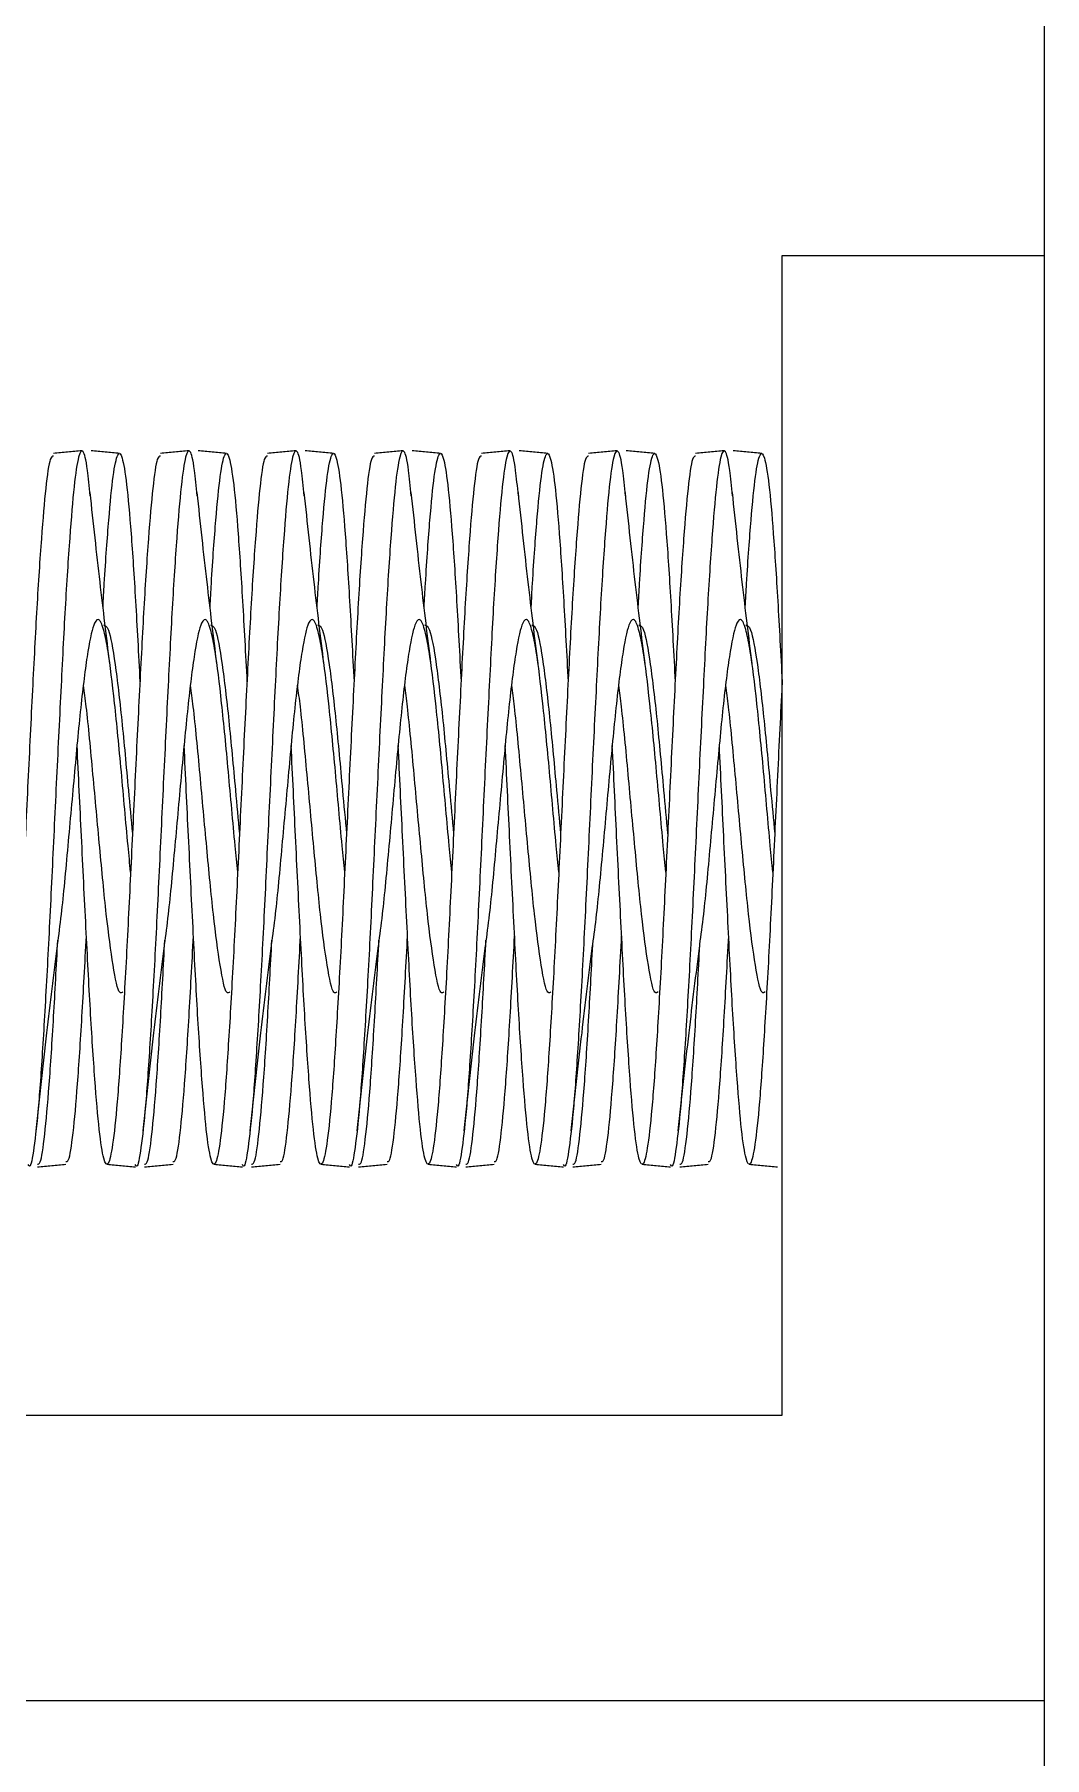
# Model space of a CAD drawing. Header units: millimetres. Extents: x 17243 to 30056, y 9468 to 18529.
# Drawn here: x 23837.48 to 23865.79, y 14753.01 to 14801.31 of the extents above; entities that cross this region are included whole.
import ezdxf

# ---------------------------------------------------------------- set-up
doc = ezdxf.new("R2010")
doc.units = ezdxf.units.MM
doc.layers.get('0').update_dxf_attribs({"lineweight": 18})

msp = doc.modelspace()

# ---------------------------------------------------------------- linework, layer by layer
at = {"color": 7, "linetype": 'Continuous', "lineweight": 25}
for p, q in [((23865.788, 14696.605), (23865.788, 15021.605)), ((23858.43, 14795.105), (23858.43, 14762.605)), ((23865.788, 14795.105), (23858.43, 14795.105)), ((23858.43, 14762.605), (23825.93, 14762.605)), ((23865.788, 14754.605), (23809.288, 14754.605))]:
    msp.add_line(p, q, dxfattribs=at)
for points, knots in [([(23838.009, 14789.493), (23837.98, 14789.488), (23837.909, 14789.477), (23837.796, 14788.678), (23837.674, 14787.261), (23837.545, 14785.303), (23837.424, 14782.956), (23837.296, 14780.385), (23837.172, 14777.757), (23837.048, 14775.255), (23836.92, 14773.053), (23836.8, 14771.293), (23836.67, 14770.104), (23836.549, 14769.559), (23836.422, 14769.699), (23836.296, 14770.516), (23836.174, 14771.952), (23836.045, 14773.906), (23835.924, 14776.252), (23835.797, 14778.812), (23835.715, 14780.531), (23835.675, 14781.378)], [0, 0, 0, 0, 1.181643, 2.88605, 4.576918, 6.288392, 7.975981, 9.685093, 11.382493, 13.079892, 14.789005, 16.476593, 18.188067, 19.878935, 21.583343, 23.287751, 24.978618, 26.690092, 28.377681, 30.086793, 31.749692, 31.749692, 31.749692, 31.749692]), ([(23839.042, 14788.38), (23839.016, 14788.638), (23838.948, 14789.32), (23838.843, 14789.714), (23838.716, 14789.578), (23838.59, 14788.734), (23838.468, 14787.275), (23838.339, 14785.296), (23838.219, 14782.923), (23838.09, 14780.329), (23837.966, 14777.682), (23837.842, 14775.165), (23837.714, 14772.959), (23837.594, 14771.187), (23837.464, 14770.044), (23837.372, 14769.522), (23837.318, 14769.617), (23837.306, 14769.638)], [0, 0, 0, 0, 0.939079, 2.477161, 4.027558, 5.577955, 7.116036, 8.672861, 10.207959, 11.762635, 13.306658, 14.850681, 16.405357, 17.940455, 19.497279, 21.035361, 21.477662, 21.477662, 21.477662, 21.477662]), ([(23838.807, 14789.641), (23838.674, 14789.628), (23838.408, 14789.603), (23838.143, 14789.578), (23838.01, 14789.566)], [0, 0, 0, 0, 0.4002813, 0.8005552, 0.8005552, 0.8005552, 0.8005552]), ([(23841.009, 14789.493), (23840.98, 14789.488), (23840.909, 14789.477), (23840.796, 14788.678), (23840.674, 14787.261), (23840.545, 14785.303), (23840.424, 14782.956), (23840.296, 14780.385), (23840.172, 14777.757), (23840.048, 14775.255), (23839.92, 14773.053), (23839.8, 14771.293), (23839.67, 14770.104), (23839.549, 14769.559), (23839.422, 14769.699), (23839.296, 14770.516), (23839.174, 14771.952), (23839.045, 14773.906), (23838.924, 14776.252), (23838.797, 14778.812), (23838.715, 14780.531), (23838.675, 14781.378)], [0, 0, 0, 0, 1.181643, 2.88605, 4.576918, 6.288392, 7.975981, 9.685093, 11.382493, 13.079892, 14.789005, 16.476593, 18.188067, 19.878935, 21.583343, 23.287751, 24.978618, 26.690092, 28.377681, 30.086793, 31.749692, 31.749692, 31.749692, 31.749692]), ([(23839.863, 14789.565), (23839.73, 14789.578), (23839.465, 14789.603), (23839.199, 14789.628), (23839.066, 14789.641)], [0, 0, 0, 0, 0.4002558, 0.8005219, 0.8005219, 0.8005219, 0.8005219]), ([(23839.401, 14785.266), (23839.413, 14785.485), (23839.467, 14786.456), (23839.564, 14787.767), (23839.685, 14789.034), (23839.815, 14789.628), (23839.935, 14789.548), (23840.064, 14788.79), (23840.187, 14787.4), (23840.311, 14785.51), (23840.395, 14783.944), (23840.436, 14783.166)], [0, 0, 0, 0, 0.380645, 1.687223, 2.983422, 4.295417, 5.589102, 6.899287, 8.200493, 9.5017, 10.785193, 10.785193, 10.785193, 10.785193]), ([(23842.042, 14788.38), (23842.016, 14788.638), (23841.948, 14789.32), (23841.843, 14789.714), (23841.716, 14789.578), (23841.59, 14788.734), (23841.468, 14787.275), (23841.339, 14785.296), (23841.219, 14782.923), (23841.09, 14780.329), (23840.966, 14777.682), (23840.842, 14775.165), (23840.714, 14772.959), (23840.594, 14771.187), (23840.464, 14770.044), (23840.372, 14769.522), (23840.318, 14769.617), (23840.306, 14769.638)], [0, 0, 0, 0, 0.939079, 2.477161, 4.027558, 5.577955, 7.116036, 8.672861, 10.207959, 11.762635, 13.306658, 14.850681, 16.405357, 17.940455, 19.497279, 21.035361, 21.477662, 21.477662, 21.477662, 21.477662]), ([(23841.807, 14789.641), (23841.674, 14789.628), (23841.408, 14789.603), (23841.143, 14789.578), (23841.01, 14789.566)], [0, 0, 0, 0, 0.4002813, 0.8005552, 0.8005552, 0.8005552, 0.8005552]), ([(23844.009, 14789.493), (23843.98, 14789.488), (23843.909, 14789.477), (23843.796, 14788.678), (23843.674, 14787.261), (23843.545, 14785.303), (23843.424, 14782.956), (23843.296, 14780.385), (23843.172, 14777.757), (23843.048, 14775.255), (23842.92, 14773.053), (23842.8, 14771.293), (23842.67, 14770.104), (23842.549, 14769.559), (23842.422, 14769.699), (23842.296, 14770.516), (23842.174, 14771.952), (23842.045, 14773.906), (23841.924, 14776.252), (23841.797, 14778.812), (23841.715, 14780.531), (23841.675, 14781.378)], [0, 0, 0, 0, 1.181643, 2.88605, 4.576918, 6.288392, 7.975981, 9.685093, 11.382493, 13.079892, 14.789005, 16.476593, 18.188067, 19.878935, 21.583343, 23.287751, 24.978618, 26.690092, 28.377681, 30.086793, 31.749692, 31.749692, 31.749692, 31.749692]), ([(23842.863, 14789.565), (23842.73, 14789.578), (23842.465, 14789.603), (23842.199, 14789.628), (23842.066, 14789.641)], [0, 0, 0, 0, 0.4002558, 0.8005219, 0.8005219, 0.8005219, 0.8005219]), ([(23842.401, 14785.266), (23842.413, 14785.485), (23842.467, 14786.456), (23842.564, 14787.767), (23842.685, 14789.034), (23842.815, 14789.628), (23842.935, 14789.548), (23843.064, 14788.79), (23843.187, 14787.4), (23843.311, 14785.51), (23843.395, 14783.944), (23843.436, 14783.166)], [0, 0, 0, 0, 0.380645, 1.687223, 2.983422, 4.295417, 5.589102, 6.899287, 8.200493, 9.5017, 10.785193, 10.785193, 10.785193, 10.785193]), ([(23845.042, 14788.38), (23845.016, 14788.638), (23844.948, 14789.32), (23844.843, 14789.714), (23844.716, 14789.578), (23844.59, 14788.734), (23844.468, 14787.275), (23844.339, 14785.296), (23844.219, 14782.923), (23844.09, 14780.329), (23843.966, 14777.682), (23843.842, 14775.165), (23843.714, 14772.959), (23843.594, 14771.187), (23843.464, 14770.044), (23843.372, 14769.522), (23843.318, 14769.617), (23843.306, 14769.638)], [0, 0, 0, 0, 0.939079, 2.477161, 4.027558, 5.577955, 7.116036, 8.672861, 10.207959, 11.762635, 13.306658, 14.850681, 16.405357, 17.940455, 19.497279, 21.035361, 21.477662, 21.477662, 21.477662, 21.477662]), ([(23844.807, 14789.641), (23844.674, 14789.628), (23844.408, 14789.603), (23844.143, 14789.578), (23844.01, 14789.566)], [0, 0, 0, 0, 0.4002813, 0.8005552, 0.8005552, 0.8005552, 0.8005552]), ([(23847.009, 14789.493), (23846.98, 14789.488), (23846.909, 14789.477), (23846.796, 14788.678), (23846.674, 14787.261), (23846.545, 14785.303), (23846.424, 14782.956), (23846.296, 14780.385), (23846.172, 14777.757), (23846.048, 14775.255), (23845.92, 14773.053), (23845.8, 14771.293), (23845.67, 14770.104), (23845.549, 14769.559), (23845.422, 14769.699), (23845.296, 14770.516), (23845.174, 14771.952), (23845.045, 14773.906), (23844.924, 14776.252), (23844.797, 14778.812), (23844.715, 14780.531), (23844.675, 14781.378)], [0, 0, 0, 0, 1.181643, 2.88605, 4.576918, 6.288392, 7.975981, 9.685093, 11.382493, 13.079892, 14.789005, 16.476593, 18.188067, 19.878935, 21.583343, 23.287751, 24.978618, 26.690092, 28.377681, 30.086793, 31.749692, 31.749692, 31.749692, 31.749692]), ([(23845.863, 14789.565), (23845.73, 14789.578), (23845.465, 14789.603), (23845.199, 14789.628), (23845.066, 14789.641)], [0, 0, 0, 0, 0.4002558, 0.8005219, 0.8005219, 0.8005219, 0.8005219]), ([(23845.401, 14785.266), (23845.413, 14785.485), (23845.467, 14786.456), (23845.564, 14787.767), (23845.685, 14789.034), (23845.815, 14789.628), (23845.935, 14789.548), (23846.064, 14788.79), (23846.187, 14787.4), (23846.311, 14785.51), (23846.395, 14783.944), (23846.436, 14783.166)], [0, 0, 0, 0, 0.380645, 1.687223, 2.983422, 4.295417, 5.589102, 6.899287, 8.200493, 9.5017, 10.785193, 10.785193, 10.785193, 10.785193]), ([(23848.042, 14788.38), (23848.016, 14788.638), (23847.948, 14789.32), (23847.843, 14789.714), (23847.716, 14789.578), (23847.59, 14788.734), (23847.468, 14787.275), (23847.339, 14785.296), (23847.219, 14782.923), (23847.09, 14780.329), (23846.966, 14777.682), (23846.842, 14775.165), (23846.714, 14772.959), (23846.594, 14771.187), (23846.464, 14770.044), (23846.372, 14769.522), (23846.318, 14769.617), (23846.306, 14769.638)], [0, 0, 0, 0, 0.939079, 2.477161, 4.027558, 5.577955, 7.116036, 8.672861, 10.207959, 11.762635, 13.306658, 14.850681, 16.405357, 17.940455, 19.497279, 21.035361, 21.477662, 21.477662, 21.477662, 21.477662]), ([(23847.807, 14789.641), (23847.674, 14789.628), (23847.408, 14789.603), (23847.143, 14789.578), (23847.01, 14789.566)], [0, 0, 0, 0, 0.4002813, 0.8005552, 0.8005552, 0.8005552, 0.8005552]), ([(23850.009, 14789.493), (23849.98, 14789.488), (23849.909, 14789.477), (23849.796, 14788.678), (23849.674, 14787.261), (23849.545, 14785.303), (23849.424, 14782.956), (23849.296, 14780.385), (23849.172, 14777.757), (23849.048, 14775.255), (23848.92, 14773.053), (23848.8, 14771.293), (23848.67, 14770.104), (23848.549, 14769.559), (23848.422, 14769.699), (23848.296, 14770.516), (23848.174, 14771.952), (23848.045, 14773.906), (23847.924, 14776.252), (23847.797, 14778.812), (23847.715, 14780.531), (23847.675, 14781.378)], [0, 0, 0, 0, 1.181643, 2.88605, 4.576918, 6.288392, 7.975981, 9.685093, 11.382493, 13.079892, 14.789005, 16.476593, 18.188067, 19.878935, 21.583343, 23.287751, 24.978618, 26.690092, 28.377681, 30.086793, 31.749692, 31.749692, 31.749692, 31.749692]), ([(23848.863, 14789.565), (23848.73, 14789.578), (23848.465, 14789.603), (23848.199, 14789.628), (23848.066, 14789.641)], [0, 0, 0, 0, 0.4002558, 0.8005219, 0.8005219, 0.8005219, 0.8005219]), ([(23848.401, 14785.266), (23848.413, 14785.485), (23848.467, 14786.456), (23848.564, 14787.767), (23848.685, 14789.034), (23848.815, 14789.628), (23848.935, 14789.548), (23849.064, 14788.79), (23849.187, 14787.4), (23849.311, 14785.51), (23849.395, 14783.944), (23849.436, 14783.166)], [0, 0, 0, 0, 0.380645, 1.687223, 2.983422, 4.295417, 5.589102, 6.899287, 8.200493, 9.5017, 10.785193, 10.785193, 10.785193, 10.785193]), ([(23851.042, 14788.38), (23851.016, 14788.638), (23850.948, 14789.32), (23850.843, 14789.714), (23850.716, 14789.578), (23850.59, 14788.734), (23850.468, 14787.275), (23850.339, 14785.296), (23850.219, 14782.923), (23850.09, 14780.329), (23849.966, 14777.682), (23849.842, 14775.165), (23849.714, 14772.959), (23849.594, 14771.187), (23849.464, 14770.044), (23849.372, 14769.522), (23849.318, 14769.617), (23849.306, 14769.638)], [0, 0, 0, 0, 0.939079, 2.477161, 4.027558, 5.577955, 7.116036, 8.672861, 10.207959, 11.762635, 13.306658, 14.850681, 16.405357, 17.940455, 19.497279, 21.035361, 21.477662, 21.477662, 21.477662, 21.477662]), ([(23850.807, 14789.641), (23850.674, 14789.628), (23850.408, 14789.603), (23850.143, 14789.578), (23850.01, 14789.566)], [0, 0, 0, 0, 0.4002813, 0.8005552, 0.8005552, 0.8005552, 0.8005552]), ([(23853.009, 14789.493), (23852.98, 14789.488), (23852.909, 14789.477), (23852.796, 14788.678), (23852.674, 14787.261), (23852.545, 14785.303), (23852.424, 14782.956), (23852.296, 14780.385), (23852.172, 14777.757), (23852.048, 14775.255), (23851.92, 14773.053), (23851.8, 14771.293), (23851.67, 14770.104), (23851.549, 14769.559), (23851.422, 14769.699), (23851.296, 14770.516), (23851.174, 14771.952), (23851.045, 14773.906), (23850.924, 14776.252), (23850.797, 14778.812), (23850.715, 14780.531), (23850.675, 14781.378)], [0, 0, 0, 0, 1.181643, 2.88605, 4.576918, 6.288392, 7.975981, 9.685093, 11.382493, 13.079892, 14.789005, 16.476593, 18.188067, 19.878935, 21.583343, 23.287751, 24.978618, 26.690092, 28.377681, 30.086793, 31.749692, 31.749692, 31.749692, 31.749692]), ([(23851.863, 14789.565), (23851.73, 14789.578), (23851.465, 14789.603), (23851.199, 14789.628), (23851.066, 14789.641)], [0, 0, 0, 0, 0.4002558, 0.8005219, 0.8005219, 0.8005219, 0.8005219]), ([(23851.401, 14785.266), (23851.413, 14785.485), (23851.467, 14786.456), (23851.564, 14787.767), (23851.685, 14789.034), (23851.815, 14789.628), (23851.935, 14789.548), (23852.064, 14788.79), (23852.187, 14787.4), (23852.311, 14785.51), (23852.395, 14783.944), (23852.436, 14783.166)], [0, 0, 0, 0, 0.380645, 1.687223, 2.983422, 4.295417, 5.589102, 6.899287, 8.200493, 9.5017, 10.785193, 10.785193, 10.785193, 10.785193]), ([(23854.042, 14788.38), (23854.016, 14788.638), (23853.948, 14789.32), (23853.843, 14789.714), (23853.716, 14789.578), (23853.59, 14788.734), (23853.468, 14787.275), (23853.339, 14785.296), (23853.219, 14782.923), (23853.09, 14780.329), (23852.966, 14777.682), (23852.842, 14775.165), (23852.714, 14772.959), (23852.594, 14771.187), (23852.464, 14770.044), (23852.372, 14769.522), (23852.318, 14769.617), (23852.306, 14769.638)], [0, 0, 0, 0, 0.939079, 2.477161, 4.027558, 5.577955, 7.116036, 8.672861, 10.207959, 11.762635, 13.306658, 14.850681, 16.405357, 17.940455, 19.497279, 21.035361, 21.477662, 21.477662, 21.477662, 21.477662]), ([(23853.807, 14789.641), (23853.674, 14789.628), (23853.408, 14789.603), (23853.143, 14789.578), (23853.01, 14789.566)], [0, 0, 0, 0, 0.4002813, 0.8005552, 0.8005552, 0.8005552, 0.8005552]), ([(23856.009, 14789.493), (23855.98, 14789.488), (23855.909, 14789.477), (23855.796, 14788.678), (23855.674, 14787.261), (23855.545, 14785.303), (23855.424, 14782.956), (23855.296, 14780.385), (23855.172, 14777.757), (23855.048, 14775.255), (23854.92, 14773.053), (23854.8, 14771.293), (23854.67, 14770.104), (23854.549, 14769.559), (23854.422, 14769.699), (23854.296, 14770.516), (23854.174, 14771.952), (23854.045, 14773.906), (23853.924, 14776.252), (23853.797, 14778.812), (23853.715, 14780.531), (23853.675, 14781.378)], [0, 0, 0, 0, 1.181643, 2.88605, 4.576918, 6.288392, 7.975981, 9.685093, 11.382493, 13.079892, 14.789005, 16.476593, 18.188067, 19.878935, 21.583343, 23.287751, 24.978618, 26.690092, 28.377681, 30.086793, 31.749692, 31.749692, 31.749692, 31.749692]), ([(23854.863, 14789.565), (23854.73, 14789.578), (23854.465, 14789.603), (23854.199, 14789.628), (23854.066, 14789.641)], [0, 0, 0, 0, 0.4002558, 0.8005219, 0.8005219, 0.8005219, 0.8005219]), ([(23854.401, 14785.266), (23854.413, 14785.485), (23854.467, 14786.456), (23854.564, 14787.767), (23854.685, 14789.034), (23854.815, 14789.628), (23854.935, 14789.548), (23855.064, 14788.79), (23855.187, 14787.4), (23855.311, 14785.51), (23855.395, 14783.944), (23855.436, 14783.166)], [0, 0, 0, 0, 0.380645, 1.687223, 2.983422, 4.295417, 5.589102, 6.899287, 8.200493, 9.5017, 10.785193, 10.785193, 10.785193, 10.785193]), ([(23857.042, 14788.38), (23857.016, 14788.638), (23856.948, 14789.32), (23856.843, 14789.714), (23856.716, 14789.578), (23856.59, 14788.734), (23856.468, 14787.275), (23856.339, 14785.296), (23856.219, 14782.923), (23856.09, 14780.329), (23855.966, 14777.682), (23855.842, 14775.165), (23855.714, 14772.959), (23855.594, 14771.187), (23855.464, 14770.044), (23855.372, 14769.522), (23855.318, 14769.617), (23855.306, 14769.638)], [0, 0, 0, 0, 0.939079, 2.477161, 4.027558, 5.577955, 7.116036, 8.672861, 10.207959, 11.762635, 13.306658, 14.850681, 16.405357, 17.940455, 19.497279, 21.035361, 21.477662, 21.477662, 21.477662, 21.477662]), ([(23856.807, 14789.641), (23856.674, 14789.628), (23856.408, 14789.603), (23856.143, 14789.578), (23856.01, 14789.566)], [0, 0, 0, 0, 0.4002813, 0.8005552, 0.8005552, 0.8005552, 0.8005552]), ([(23857.863, 14789.565), (23857.73, 14789.578), (23857.465, 14789.603), (23857.199, 14789.628), (23857.066, 14789.641)], [0, 0, 0, 0, 0.4002558, 0.8005219, 0.8005219, 0.8005219, 0.8005219]), ([(23857.401, 14785.266), (23857.413, 14785.485), (23857.467, 14786.456), (23857.564, 14787.767), (23857.685, 14789.034), (23857.815, 14789.628), (23857.935, 14789.548), (23858.064, 14788.79), (23858.187, 14787.4), (23858.311, 14785.51), (23858.395, 14783.944), (23858.436, 14783.166)], [0, 0, 0, 0, 0.380645, 1.687223, 2.983422, 4.295417, 5.589102, 6.899287, 8.200493, 9.5017, 10.785193, 10.785193, 10.785193, 10.785193]), ([(23839.592, 14783.675), (23839.5, 14784.426), (23839.312, 14785.954), (23839.132, 14787.62), (23839.041, 14788.467)], [0, 0, 0, 0, 2.370604, 4.823611, 4.823611, 4.823611, 4.823611]), ([(23842.592, 14783.675), (23842.5, 14784.426), (23842.312, 14785.954), (23842.132, 14787.62), (23842.041, 14788.467)], [0, 0, 0, 0, 2.370604, 4.823611, 4.823611, 4.823611, 4.823611]), ([(23845.592, 14783.675), (23845.5, 14784.426), (23845.312, 14785.954), (23845.132, 14787.62), (23845.041, 14788.467)], [0, 0, 0, 0, 2.370604, 4.823611, 4.823611, 4.823611, 4.823611]), ([(23848.592, 14783.675), (23848.5, 14784.426), (23848.312, 14785.954), (23848.132, 14787.62), (23848.041, 14788.467)], [0, 0, 0, 0, 2.370604, 4.823611, 4.823611, 4.823611, 4.823611]), ([(23851.592, 14783.675), (23851.5, 14784.426), (23851.312, 14785.954), (23851.132, 14787.62), (23851.041, 14788.467)], [0, 0, 0, 0, 2.370604, 4.823611, 4.823611, 4.823611, 4.823611]), ([(23854.592, 14783.675), (23854.5, 14784.426), (23854.312, 14785.954), (23854.132, 14787.62), (23854.041, 14788.467)], [0, 0, 0, 0, 2.370604, 4.823611, 4.823611, 4.823611, 4.823611]), ([(23857.592, 14783.675), (23857.5, 14784.426), (23857.312, 14785.954), (23857.132, 14787.62), (23857.041, 14788.467)], [0, 0, 0, 0, 2.370604, 4.823611, 4.823611, 4.823611, 4.823611]), ([(23840.175, 14777.831), (23840.151, 14778.074), (23840.065, 14778.947), (23839.915, 14780.683), (23839.725, 14782.63), (23839.568, 14783.928), (23839.421, 14784.655), (23839.299, 14784.964), (23839.146, 14784.867), (23838.979, 14784.13), (23838.787, 14782.628), (23838.603, 14780.657), (23838.414, 14778.554), (23838.252, 14776.797), (23838.154, 14776.069), (23838.118, 14775.802)], [0, 0, 0, 0, 0.577142, 2.07337, 3.569598, 5.057439, 5.934529, 6.994017, 8.059416, 9.550069, 11.050928, 12.538768, 14.034997, 15.531225, 16.396204, 16.396204, 16.396204, 16.396204]), ([(23839.415, 14784.759), (23839.46, 14784.745), (23839.567, 14784.711), (23839.739, 14783.738), (23839.928, 14782.144), (23840.087, 14780.393), (23840.188, 14779.312), (23840.226, 14778.906)], [0, 0, 0, 0, 1.00415, 2.382933, 3.761717, 5.132766, 5.95829, 5.95829, 5.95829, 5.95829]), ([(23843.175, 14777.831), (23843.151, 14778.074), (23843.065, 14778.947), (23842.915, 14780.683), (23842.725, 14782.63), (23842.568, 14783.928), (23842.421, 14784.655), (23842.299, 14784.964), (23842.146, 14784.867), (23841.979, 14784.13), (23841.787, 14782.628), (23841.603, 14780.657), (23841.414, 14778.554), (23841.252, 14776.797), (23841.154, 14776.069), (23841.118, 14775.802)], [0, 0, 0, 0, 0.577142, 2.07337, 3.569598, 5.057439, 5.934529, 6.994017, 8.059416, 9.550069, 11.050928, 12.538768, 14.034997, 15.531225, 16.396204, 16.396204, 16.396204, 16.396204]), ([(23842.415, 14784.759), (23842.46, 14784.745), (23842.567, 14784.711), (23842.739, 14783.738), (23842.928, 14782.144), (23843.087, 14780.393), (23843.188, 14779.312), (23843.226, 14778.906)], [0, 0, 0, 0, 1.00415, 2.382933, 3.761717, 5.132766, 5.95829, 5.95829, 5.95829, 5.95829]), ([(23846.175, 14777.831), (23846.151, 14778.074), (23846.065, 14778.947), (23845.915, 14780.683), (23845.725, 14782.63), (23845.568, 14783.928), (23845.421, 14784.655), (23845.299, 14784.964), (23845.146, 14784.867), (23844.979, 14784.13), (23844.787, 14782.628), (23844.603, 14780.657), (23844.414, 14778.554), (23844.252, 14776.797), (23844.154, 14776.069), (23844.118, 14775.802)], [0, 0, 0, 0, 0.577142, 2.07337, 3.569598, 5.057439, 5.934529, 6.994017, 8.059416, 9.550069, 11.050928, 12.538768, 14.034997, 15.531225, 16.396204, 16.396204, 16.396204, 16.396204]), ([(23845.415, 14784.759), (23845.46, 14784.745), (23845.567, 14784.711), (23845.739, 14783.738), (23845.928, 14782.144), (23846.087, 14780.393), (23846.188, 14779.312), (23846.226, 14778.906)], [0, 0, 0, 0, 1.00415, 2.382933, 3.761717, 5.132766, 5.95829, 5.95829, 5.95829, 5.95829]), ([(23849.175, 14777.831), (23849.151, 14778.074), (23849.065, 14778.947), (23848.915, 14780.683), (23848.725, 14782.63), (23848.568, 14783.928), (23848.421, 14784.655), (23848.299, 14784.964), (23848.146, 14784.867), (23847.979, 14784.13), (23847.787, 14782.628), (23847.603, 14780.657), (23847.414, 14778.554), (23847.252, 14776.797), (23847.154, 14776.069), (23847.118, 14775.802)], [0, 0, 0, 0, 0.577142, 2.07337, 3.569598, 5.057439, 5.934529, 6.994017, 8.059416, 9.550069, 11.050928, 12.538768, 14.034997, 15.531225, 16.396204, 16.396204, 16.396204, 16.396204]), ([(23848.415, 14784.759), (23848.46, 14784.745), (23848.567, 14784.711), (23848.739, 14783.738), (23848.928, 14782.144), (23849.087, 14780.393), (23849.188, 14779.312), (23849.226, 14778.906)], [0, 0, 0, 0, 1.00415, 2.382933, 3.761717, 5.132766, 5.95829, 5.95829, 5.95829, 5.95829]), ([(23852.175, 14777.831), (23852.151, 14778.074), (23852.065, 14778.947), (23851.915, 14780.683), (23851.725, 14782.63), (23851.568, 14783.928), (23851.421, 14784.655), (23851.299, 14784.964), (23851.146, 14784.867), (23850.979, 14784.13), (23850.787, 14782.628), (23850.603, 14780.657), (23850.414, 14778.554), (23850.252, 14776.797), (23850.154, 14776.069), (23850.118, 14775.802)], [0, 0, 0, 0, 0.577142, 2.07337, 3.569598, 5.057439, 5.934529, 6.994017, 8.059416, 9.550069, 11.050928, 12.538768, 14.034997, 15.531225, 16.396204, 16.396204, 16.396204, 16.396204]), ([(23851.415, 14784.759), (23851.46, 14784.745), (23851.567, 14784.711), (23851.739, 14783.738), (23851.928, 14782.144), (23852.087, 14780.393), (23852.188, 14779.312), (23852.226, 14778.906)], [0, 0, 0, 0, 1.00415, 2.382933, 3.761717, 5.132766, 5.95829, 5.95829, 5.95829, 5.95829]), ([(23855.175, 14777.831), (23855.151, 14778.074), (23855.065, 14778.947), (23854.915, 14780.683), (23854.725, 14782.63), (23854.568, 14783.928), (23854.421, 14784.655), (23854.299, 14784.964), (23854.146, 14784.867), (23853.979, 14784.13), (23853.787, 14782.628), (23853.603, 14780.657), (23853.414, 14778.554), (23853.252, 14776.797), (23853.154, 14776.069), (23853.118, 14775.802)], [0, 0, 0, 0, 0.577142, 2.07337, 3.569598, 5.057439, 5.934529, 6.994017, 8.059416, 9.550069, 11.050928, 12.538768, 14.034997, 15.531225, 16.396204, 16.396204, 16.396204, 16.396204]), ([(23854.415, 14784.759), (23854.46, 14784.745), (23854.567, 14784.711), (23854.739, 14783.738), (23854.928, 14782.144), (23855.087, 14780.393), (23855.188, 14779.312), (23855.226, 14778.906)], [0, 0, 0, 0, 1.00415, 2.382933, 3.761717, 5.132766, 5.95829, 5.95829, 5.95829, 5.95829]), ([(23858.175, 14777.831), (23858.151, 14778.074), (23858.065, 14778.947), (23857.915, 14780.683), (23857.725, 14782.63), (23857.568, 14783.928), (23857.421, 14784.655), (23857.299, 14784.964), (23857.146, 14784.867), (23856.979, 14784.13), (23856.787, 14782.628), (23856.603, 14780.657), (23856.414, 14778.554), (23856.252, 14776.797), (23856.154, 14776.069), (23856.118, 14775.802)], [0, 0, 0, 0, 0.577142, 2.07337, 3.569598, 5.057439, 5.934529, 6.994017, 8.059416, 9.550069, 11.050928, 12.538768, 14.034997, 15.531225, 16.396204, 16.396204, 16.396204, 16.396204]), ([(23857.415, 14784.759), (23857.46, 14784.745), (23857.567, 14784.711), (23857.739, 14783.738), (23857.928, 14782.144), (23858.087, 14780.393), (23858.188, 14779.312), (23858.226, 14778.906)], [0, 0, 0, 0, 1.00415, 2.382933, 3.761717, 5.132766, 5.95829, 5.95829, 5.95829, 5.95829]), ([(23858.436, 14783.166), (23858.432, 14783.087), (23858.387, 14782.235), (23858.296, 14780.367), (23858.172, 14777.762), (23858.048, 14775.253), (23857.92, 14773.054), (23857.8, 14771.293), (23857.67, 14770.104), (23857.549, 14769.559), (23857.422, 14769.699), (23857.296, 14770.516), (23857.174, 14771.952), (23857.045, 14773.906), (23856.924, 14776.252), (23856.797, 14778.812), (23856.715, 14780.531), (23856.675, 14781.378)], [0, 0, 0, 0, 0.184916, 1.994697, 3.792075, 5.589454, 7.399234, 9.186224, 10.998505, 12.788967, 14.593766, 16.398566, 18.189028, 20.001309, 21.788298, 23.598079, 25.358925, 25.358925, 25.358925, 25.358925]), ([(23839.956, 14774.472), (23839.927, 14774.452), (23839.837, 14774.389), (23839.685, 14775.138), (23839.493, 14776.565), (23839.309, 14778.509), (23839.12, 14780.574), (23838.968, 14782.219), (23838.881, 14782.876), (23838.856, 14783.068)], [0, 0, 0, 0, 0.683524, 2.174004, 3.674694, 5.162359, 6.658416, 8.154473, 8.768818, 8.768818, 8.768818, 8.768818]), ([(23842.956, 14774.472), (23842.927, 14774.452), (23842.837, 14774.389), (23842.685, 14775.138), (23842.493, 14776.565), (23842.309, 14778.509), (23842.12, 14780.574), (23841.968, 14782.219), (23841.881, 14782.876), (23841.856, 14783.068)], [0, 0, 0, 0, 0.683524, 2.174004, 3.674694, 5.162359, 6.658416, 8.154473, 8.768818, 8.768818, 8.768818, 8.768818]), ([(23845.956, 14774.472), (23845.927, 14774.452), (23845.837, 14774.389), (23845.685, 14775.138), (23845.493, 14776.565), (23845.309, 14778.509), (23845.12, 14780.574), (23844.968, 14782.219), (23844.881, 14782.876), (23844.856, 14783.068)], [0, 0, 0, 0, 0.683524, 2.174004, 3.674694, 5.162359, 6.658416, 8.154473, 8.768818, 8.768818, 8.768818, 8.768818]), ([(23848.956, 14774.472), (23848.927, 14774.452), (23848.837, 14774.389), (23848.685, 14775.138), (23848.493, 14776.565), (23848.309, 14778.509), (23848.12, 14780.574), (23847.968, 14782.219), (23847.881, 14782.876), (23847.856, 14783.068)], [0, 0, 0, 0, 0.683524, 2.174004, 3.674694, 5.162359, 6.658416, 8.154473, 8.768818, 8.768818, 8.768818, 8.768818]), ([(23851.956, 14774.472), (23851.927, 14774.452), (23851.837, 14774.389), (23851.685, 14775.138), (23851.493, 14776.565), (23851.309, 14778.509), (23851.12, 14780.574), (23850.968, 14782.219), (23850.881, 14782.876), (23850.856, 14783.068)], [0, 0, 0, 0, 0.683524, 2.174004, 3.674694, 5.162359, 6.658416, 8.154473, 8.768818, 8.768818, 8.768818, 8.768818]), ([(23854.956, 14774.472), (23854.927, 14774.452), (23854.837, 14774.389), (23854.685, 14775.138), (23854.493, 14776.565), (23854.309, 14778.509), (23854.12, 14780.574), (23853.968, 14782.219), (23853.881, 14782.876), (23853.856, 14783.068)], [0, 0, 0, 0, 0.683524, 2.174004, 3.674694, 5.162359, 6.658416, 8.154473, 8.768818, 8.768818, 8.768818, 8.768818]), ([(23857.956, 14774.472), (23857.927, 14774.452), (23857.837, 14774.389), (23857.685, 14775.138), (23857.493, 14776.565), (23857.309, 14778.509), (23857.12, 14780.574), (23856.968, 14782.219), (23856.881, 14782.876), (23856.856, 14783.068)], [0, 0, 0, 0, 0.683524, 2.174004, 3.674694, 5.162359, 6.658416, 8.154473, 8.768818, 8.768818, 8.768818, 8.768818]), ([(23837.566, 14769.647), (23837.591, 14769.644), (23837.657, 14769.637), (23837.769, 14770.392), (23837.893, 14771.786), (23838.014, 14773.662), (23838.095, 14775.191), (23838.134, 14775.924)], [0, 0, 0, 0, 0.866026, 2.270554, 3.665457, 5.06036, 6.346283, 6.346283, 6.346283, 6.346283]), ([(23838.362, 14769.724), (23838.387, 14769.718), (23838.452, 14769.704), (23838.564, 14770.437), (23838.687, 14771.805), (23838.811, 14773.701), (23838.895, 14775.266), (23838.936, 14776.043)], [0, 0, 0, 0, 0.833965, 2.235682, 3.627793, 5.019905, 6.393065, 6.393065, 6.393065, 6.393065]), ([(23840.566, 14769.647), (23840.591, 14769.644), (23840.657, 14769.637), (23840.769, 14770.392), (23840.893, 14771.786), (23841.014, 14773.662), (23841.095, 14775.191), (23841.134, 14775.924)], [0, 0, 0, 0, 0.866026, 2.270554, 3.665457, 5.06036, 6.346283, 6.346283, 6.346283, 6.346283]), ([(23841.362, 14769.724), (23841.387, 14769.718), (23841.452, 14769.704), (23841.564, 14770.437), (23841.687, 14771.805), (23841.811, 14773.701), (23841.895, 14775.266), (23841.936, 14776.043)], [0, 0, 0, 0, 0.833965, 2.235682, 3.627793, 5.019905, 6.393065, 6.393065, 6.393065, 6.393065]), ([(23843.566, 14769.647), (23843.591, 14769.644), (23843.657, 14769.637), (23843.769, 14770.392), (23843.893, 14771.786), (23844.014, 14773.662), (23844.095, 14775.191), (23844.134, 14775.924)], [0, 0, 0, 0, 0.866026, 2.270554, 3.665457, 5.06036, 6.346283, 6.346283, 6.346283, 6.346283]), ([(23844.362, 14769.724), (23844.387, 14769.718), (23844.452, 14769.704), (23844.564, 14770.437), (23844.687, 14771.805), (23844.811, 14773.701), (23844.895, 14775.266), (23844.936, 14776.043)], [0, 0, 0, 0, 0.833965, 2.235682, 3.627793, 5.019905, 6.393065, 6.393065, 6.393065, 6.393065]), ([(23846.566, 14769.647), (23846.591, 14769.644), (23846.657, 14769.637), (23846.769, 14770.392), (23846.893, 14771.786), (23847.014, 14773.662), (23847.095, 14775.191), (23847.134, 14775.924)], [0, 0, 0, 0, 0.866026, 2.270554, 3.665457, 5.06036, 6.346283, 6.346283, 6.346283, 6.346283]), ([(23847.362, 14769.724), (23847.387, 14769.718), (23847.452, 14769.704), (23847.564, 14770.437), (23847.687, 14771.805), (23847.811, 14773.701), (23847.895, 14775.266), (23847.936, 14776.043)], [0, 0, 0, 0, 0.833965, 2.235682, 3.627793, 5.019905, 6.393065, 6.393065, 6.393065, 6.393065]), ([(23849.566, 14769.647), (23849.591, 14769.644), (23849.657, 14769.637), (23849.769, 14770.392), (23849.893, 14771.786), (23850.014, 14773.662), (23850.095, 14775.191), (23850.134, 14775.924)], [0, 0, 0, 0, 0.866026, 2.270554, 3.665457, 5.06036, 6.346283, 6.346283, 6.346283, 6.346283]), ([(23850.362, 14769.724), (23850.387, 14769.718), (23850.452, 14769.704), (23850.564, 14770.437), (23850.687, 14771.805), (23850.811, 14773.701), (23850.895, 14775.266), (23850.936, 14776.043)], [0, 0, 0, 0, 0.833965, 2.235682, 3.627793, 5.019905, 6.393065, 6.393065, 6.393065, 6.393065]), ([(23852.566, 14769.647), (23852.591, 14769.644), (23852.657, 14769.637), (23852.769, 14770.392), (23852.893, 14771.786), (23853.014, 14773.662), (23853.095, 14775.191), (23853.134, 14775.924)], [0, 0, 0, 0, 0.866026, 2.270554, 3.665457, 5.06036, 6.346283, 6.346283, 6.346283, 6.346283]), ([(23853.362, 14769.724), (23853.387, 14769.718), (23853.452, 14769.704), (23853.564, 14770.437), (23853.687, 14771.805), (23853.811, 14773.701), (23853.895, 14775.266), (23853.936, 14776.043)], [0, 0, 0, 0, 0.833965, 2.235682, 3.627793, 5.019905, 6.393065, 6.393065, 6.393065, 6.393065]), ([(23855.566, 14769.647), (23855.591, 14769.644), (23855.657, 14769.637), (23855.769, 14770.392), (23855.893, 14771.786), (23856.014, 14773.662), (23856.095, 14775.191), (23856.134, 14775.924)], [0, 0, 0, 0, 0.866026, 2.270554, 3.665457, 5.06036, 6.346283, 6.346283, 6.346283, 6.346283]), ([(23856.362, 14769.724), (23856.387, 14769.718), (23856.452, 14769.704), (23856.564, 14770.437), (23856.687, 14771.805), (23856.811, 14773.701), (23856.895, 14775.266), (23856.936, 14776.043)], [0, 0, 0, 0, 0.833965, 2.235682, 3.627793, 5.019905, 6.393065, 6.393065, 6.393065, 6.393065]), ([(23837.524, 14770.58), (23837.623, 14771.504), (23837.814, 14773.292), (23838.023, 14774.969), (23838.124, 14775.779)], [0, 0, 0, 0, 2.705567, 5.23349, 5.23349, 5.23349, 5.23349]), ([(23840.524, 14770.58), (23840.623, 14771.504), (23840.814, 14773.292), (23841.023, 14774.969), (23841.124, 14775.779)], [0, 0, 0, 0, 2.705567, 5.23349, 5.23349, 5.23349, 5.23349]), ([(23843.524, 14770.58), (23843.623, 14771.504), (23843.814, 14773.292), (23844.023, 14774.969), (23844.124, 14775.779)], [0, 0, 0, 0, 2.705567, 5.23349, 5.23349, 5.23349, 5.23349]), ([(23846.524, 14770.58), (23846.623, 14771.504), (23846.814, 14773.292), (23847.023, 14774.969), (23847.124, 14775.779)], [0, 0, 0, 0, 2.705567, 5.23349, 5.23349, 5.23349, 5.23349]), ([(23849.524, 14770.58), (23849.623, 14771.504), (23849.814, 14773.292), (23850.023, 14774.969), (23850.124, 14775.779)], [0, 0, 0, 0, 2.705567, 5.23349, 5.23349, 5.23349, 5.23349]), ([(23852.524, 14770.58), (23852.623, 14771.504), (23852.814, 14773.292), (23853.023, 14774.969), (23853.124, 14775.779)], [0, 0, 0, 0, 2.705567, 5.23349, 5.23349, 5.23349, 5.23349]), ([(23855.524, 14770.58), (23855.623, 14771.504), (23855.814, 14773.292), (23856.023, 14774.969), (23856.124, 14775.779)], [0, 0, 0, 0, 2.705567, 5.23349, 5.23349, 5.23349, 5.23349]), ([(23837.566, 14769.568), (23837.699, 14769.581), (23837.965, 14769.606), (23838.23, 14769.631), (23838.363, 14769.644)], [0, 0, 0, 0, 0.4002662, 0.8005219, 0.8005219, 0.8005219, 0.8005219]), ([(23839.51, 14769.643), (23839.643, 14769.631), (23839.908, 14769.606), (23840.174, 14769.581), (23840.307, 14769.568)], [0, 0, 0, 0, 0.4002739, 0.8005552, 0.8005552, 0.8005552, 0.8005552]), ([(23840.566, 14769.568), (23840.699, 14769.581), (23840.965, 14769.606), (23841.23, 14769.631), (23841.363, 14769.644)], [0, 0, 0, 0, 0.4002662, 0.8005219, 0.8005219, 0.8005219, 0.8005219]), ([(23842.51, 14769.643), (23842.643, 14769.631), (23842.908, 14769.606), (23843.174, 14769.581), (23843.307, 14769.568)], [0, 0, 0, 0, 0.4002739, 0.8005552, 0.8005552, 0.8005552, 0.8005552]), ([(23843.566, 14769.568), (23843.699, 14769.581), (23843.965, 14769.606), (23844.23, 14769.631), (23844.363, 14769.644)], [0, 0, 0, 0, 0.4002662, 0.8005219, 0.8005219, 0.8005219, 0.8005219]), ([(23845.51, 14769.643), (23845.643, 14769.631), (23845.908, 14769.606), (23846.174, 14769.581), (23846.307, 14769.568)], [0, 0, 0, 0, 0.4002739, 0.8005552, 0.8005552, 0.8005552, 0.8005552]), ([(23846.566, 14769.568), (23846.699, 14769.581), (23846.965, 14769.606), (23847.23, 14769.631), (23847.363, 14769.644)], [0, 0, 0, 0, 0.4002662, 0.8005219, 0.8005219, 0.8005219, 0.8005219]), ([(23848.51, 14769.643), (23848.643, 14769.631), (23848.908, 14769.606), (23849.174, 14769.581), (23849.307, 14769.568)], [0, 0, 0, 0, 0.4002739, 0.8005552, 0.8005552, 0.8005552, 0.8005552]), ([(23849.566, 14769.568), (23849.699, 14769.581), (23849.965, 14769.606), (23850.23, 14769.631), (23850.363, 14769.644)], [0, 0, 0, 0, 0.4002662, 0.8005219, 0.8005219, 0.8005219, 0.8005219]), ([(23851.51, 14769.643), (23851.643, 14769.631), (23851.908, 14769.606), (23852.174, 14769.581), (23852.307, 14769.568)], [0, 0, 0, 0, 0.4002739, 0.8005552, 0.8005552, 0.8005552, 0.8005552]), ([(23852.566, 14769.568), (23852.699, 14769.581), (23852.965, 14769.606), (23853.23, 14769.631), (23853.363, 14769.644)], [0, 0, 0, 0, 0.4002662, 0.8005219, 0.8005219, 0.8005219, 0.8005219]), ([(23854.51, 14769.643), (23854.643, 14769.631), (23854.908, 14769.606), (23855.174, 14769.581), (23855.307, 14769.568)], [0, 0, 0, 0, 0.4002739, 0.8005552, 0.8005552, 0.8005552, 0.8005552]), ([(23855.566, 14769.568), (23855.699, 14769.581), (23855.965, 14769.606), (23856.23, 14769.631), (23856.363, 14769.644)], [0, 0, 0, 0, 0.4002662, 0.8005219, 0.8005219, 0.8005219, 0.8005219]), ([(23857.51, 14769.643), (23857.643, 14769.631), (23857.908, 14769.606), (23858.174, 14769.581), (23858.307, 14769.568)], [0, 0, 0, 0, 0.4002739, 0.8005552, 0.8005552, 0.8005552, 0.8005552])]:
    msp.add_open_spline(points, degree=3, knots=knots, dxfattribs=at)

doc.saveas('drawing.dxf')
